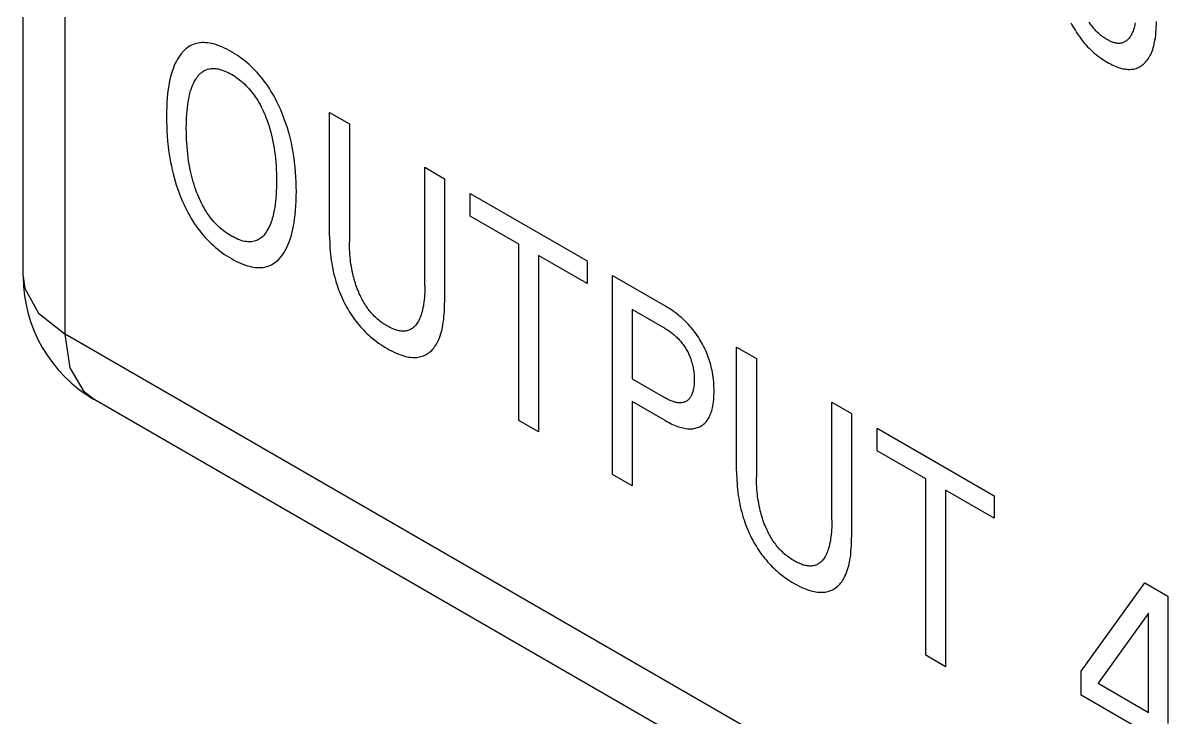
# Model space of a CAD drawing. Extents: x 0 to 420, y 0 to 297.
# Drawn here: x 175.19 to 183.23, y 117.23 to 122.08 of the extents above; entities that cross this region are included whole.
import ezdxf

# ---------------------------------------------------------------- set-up
doc = ezdxf.new("R2010")
doc.units = 0
doc.header["$LTSCALE"] = 23.1
doc.layers.add('40000_ISO', color=7, linetype='CONTINUOUS')

msp = doc.modelspace()

# ---------------------------------------------------------------- linework, layer by layer
at = {"layer": '40000_ISO', "color": 7, "linetype": 'CONTINUOUS'}
for p, q in [((175.1913, 120.3185), (175.1913, 155.4281)), ((175.4842, 119.9103), (175.4842, 155.0199)), ((183.0921, 122.0718), (183.0923, 122.0912)), ((182.4958, 122.0834), (182.5031, 122.0697)), ((182.5031, 122.0697), (182.5108, 122.0561)), ((182.5108, 122.0561), (182.5186, 122.0427)), ((182.5186, 122.0427), (182.5274, 122.0284)), ((182.5274, 122.0284), (182.5364, 122.0143)), ((182.5364, 122.0143), (182.5457, 122.0005)), ((182.6293, 122.0798), (182.6248, 122.0868)), ((182.6339, 122.0728), (182.6293, 122.0798)), ((182.6386, 122.066), (182.6339, 122.0728)), ((182.6435, 122.0594), (182.6386, 122.066)), ((182.6484, 122.0529), (182.6435, 122.0594)), ((182.6535, 122.0465), (182.6484, 122.0529)), ((182.6589, 122.0401), (182.6535, 122.0465)), ((182.6645, 122.0338), (182.6589, 122.0401)), ((182.6701, 122.0277), (182.6645, 122.0338)), ((182.6759, 122.0218), (182.6701, 122.0277)), ((182.6817, 122.0161), (182.6759, 122.0218)), ((182.6876, 122.0106), (182.6817, 122.0161)), ((182.6936, 122.0053), (182.6876, 122.0106)), ((182.9239, 122.0119), (182.9208, 122.0054)), ((182.9267, 122.0186), (182.9239, 122.0119)), ((182.9294, 122.0254), (182.9267, 122.0186)), ((182.9321, 122.033), (182.9294, 122.0254)), ((182.9346, 122.0409), (182.9321, 122.033)), ((182.9369, 122.0489), (182.9346, 122.0409)), ((182.939, 122.0571), (182.9369, 122.0489)), ((182.9409, 122.0655), (182.939, 122.0571)), ((182.9426, 122.074), (182.9409, 122.0655)), ((182.9442, 122.0827), (182.9426, 122.074)), ((183.0874, 121.9968), (183.0892, 122.0151)), ((183.0892, 122.0151), (183.0906, 122.0337)), ((183.0906, 122.0337), (183.0916, 122.0526)), ((183.0916, 122.0526), (183.0921, 122.0718)), ((176.3665, 121.9271), (176.3556, 121.9215)), ((176.3778, 121.932), (176.3665, 121.9271)), ((176.3895, 121.9362), (176.3778, 121.932)), ((176.4011, 121.9394), (176.3895, 121.9362)), ((176.4131, 121.9418), (176.4011, 121.9394)), ((176.4253, 121.9435), (176.4131, 121.9418)), ((176.4379, 121.9445), (176.4253, 121.9435)), ((176.4508, 121.9448), (176.4379, 121.9445)), ((176.4639, 121.9443), (176.4508, 121.9448)), ((176.4772, 121.9431), (176.4639, 121.9443)), ((176.4907, 121.9412), (176.4772, 121.9431)), ((176.5044, 121.9387), (176.4907, 121.9412)), ((176.5195, 121.9351), (176.5044, 121.9387)), ((176.5347, 121.9307), (176.5195, 121.9351)), ((176.55, 121.9256), (176.5347, 121.9307)), ((182.5457, 122.0005), (182.5552, 121.9869)), ((182.5552, 121.9869), (182.565, 121.9736)), ((182.565, 121.9736), (182.575, 121.9606)), ((182.575, 121.9606), (182.5853, 121.9479)), ((182.5853, 121.9479), (182.5945, 121.9371)), ((182.5945, 121.9371), (182.6038, 121.9266)), ((182.6038, 121.9266), (182.6132, 121.9163)), ((182.6997, 122.0001), (182.6936, 122.0053)), ((182.7058, 121.9951), (182.6997, 122.0001)), ((182.712, 121.9903), (182.7058, 121.9951)), ((182.7182, 121.9857), (182.712, 121.9903)), ((182.7244, 121.9813), (182.7182, 121.9857)), ((182.7307, 121.977), (182.7244, 121.9813)), ((182.7369, 121.973), (182.7307, 121.977)), ((182.7432, 121.9691), (182.7369, 121.973)), ((182.7494, 121.9655), (182.7432, 121.9691)), ((182.7557, 121.962), (182.7494, 121.9655)), ((182.762, 121.9587), (182.7557, 121.962)), ((182.7682, 121.9556), (182.762, 121.9587)), ((182.7744, 121.9528), (182.7682, 121.9556)), ((182.7806, 121.9501), (182.7744, 121.9528)), ((182.7867, 121.9478), (182.7806, 121.9501)), ((182.7928, 121.9457), (182.7867, 121.9478)), ((182.7988, 121.9439), (182.7928, 121.9457)), ((182.8048, 121.9424), (182.7988, 121.9439)), ((182.8107, 121.9411), (182.8048, 121.9424)), ((182.8162, 121.9403), (182.8107, 121.9411)), ((182.8217, 121.9397), (182.8162, 121.9403)), ((182.8271, 121.9393), (182.8217, 121.9397)), ((182.8323, 121.9393), (182.8271, 121.9393)), ((182.8375, 121.9395), (182.8323, 121.9393)), ((182.8426, 121.94), (182.8375, 121.9395)), ((182.8476, 121.9408), (182.8426, 121.94)), ((182.8524, 121.9419), (182.8476, 121.9408)), ((182.8572, 121.9432), (182.8524, 121.9419)), ((182.8618, 121.9448), (182.8572, 121.9432)), ((182.8665, 121.9468), (182.8618, 121.9448)), ((182.8711, 121.9491), (182.8665, 121.9468)), ((182.8756, 121.9517), (182.8711, 121.9491)), ((182.8799, 121.9545), (182.8756, 121.9517)), ((182.884, 121.9576), (182.8799, 121.9545)), ((182.888, 121.961), (182.884, 121.9576)), ((182.8919, 121.9645), (182.888, 121.961)), ((182.8956, 121.9683), (182.8919, 121.9645)), ((182.8991, 121.9723), (182.8956, 121.9683)), ((182.9026, 121.9764), (182.8991, 121.9723)), ((182.9066, 121.9818), (182.9026, 121.9764)), ((182.9104, 121.9873), (182.9066, 121.9818)), ((182.9141, 121.9932), (182.9104, 121.9873)), ((182.9175, 121.9992), (182.9141, 121.9932)), ((182.9208, 122.0054), (182.9175, 121.9992)), ((183.0739, 121.9217), (183.077, 121.9345)), ((183.077, 121.9345), (183.0799, 121.9477)), ((183.0799, 121.9477), (183.0824, 121.9611)), ((183.0824, 121.9611), (183.0852, 121.9788)), ((183.0852, 121.9788), (183.0874, 121.9968)), ((176.2855, 121.8572), (176.2764, 121.844)), ((176.2952, 121.8697), (176.2855, 121.8572)), ((176.2987, 121.8738), (176.2952, 121.8697)), ((176.3072, 121.8832), (176.2987, 121.8738)), ((176.3161, 121.8921), (176.3072, 121.8832)), ((176.3253, 121.9004), (176.3161, 121.8921)), ((176.335, 121.9081), (176.3253, 121.9004)), ((176.3451, 121.9151), (176.335, 121.9081)), ((176.3556, 121.9215), (176.3451, 121.9151)), ((176.5654, 121.9198), (176.55, 121.9256)), ((176.5809, 121.9133), (176.5654, 121.9198)), ((176.5965, 121.9061), (176.5809, 121.9133)), ((176.6122, 121.8984), (176.5965, 121.9061)), ((176.6279, 121.8901), (176.6122, 121.8984)), ((176.6436, 121.8813), (176.6279, 121.8901)), ((176.6592, 121.872), (176.6436, 121.8813)), ((176.6749, 121.8622), (176.6592, 121.872)), ((176.6904, 121.8519), (176.6749, 121.8622)), ((176.706, 121.841), (176.6904, 121.8519)), ((182.6132, 121.9163), (182.6228, 121.9064)), ((182.6228, 121.9064), (182.6325, 121.8968)), ((182.6325, 121.8968), (182.6423, 121.8874)), ((182.6423, 121.8874), (182.6522, 121.8784)), ((182.6522, 121.8784), (182.6622, 121.8697)), ((182.6622, 121.8697), (182.6745, 121.8595)), ((182.6745, 121.8595), (182.6869, 121.8498)), ((182.6869, 121.8498), (182.6993, 121.8406)), ((183.0423, 121.8428), (183.0476, 121.8523)), ((183.0476, 121.8523), (183.0526, 121.8623)), ((183.0526, 121.8623), (183.0576, 121.8734)), ((183.0576, 121.8734), (183.0622, 121.8849)), ((183.0622, 121.8849), (183.0665, 121.8968)), ((183.0665, 121.8968), (183.0703, 121.9091)), ((183.0703, 121.9091), (183.0739, 121.9217)), ((176.239, 121.7689), (176.2321, 121.7493)), ((176.2455, 121.785), (176.239, 121.7689)), ((176.2524, 121.8006), (176.2455, 121.785)), ((176.2599, 121.8157), (176.2524, 121.8006)), ((176.2678, 121.8302), (176.2599, 121.8157)), ((176.2764, 121.844), (176.2678, 121.8302)), ((176.7214, 121.8296), (176.706, 121.841)), ((176.7367, 121.8177), (176.7214, 121.8296)), ((176.752, 121.8051), (176.7367, 121.8177)), ((176.7671, 121.792), (176.752, 121.8051)), ((176.782, 121.7783), (176.7671, 121.792)), ((176.7957, 121.765), (176.782, 121.7783)), ((182.6993, 121.8406), (182.7118, 121.8318)), ((182.7118, 121.8318), (182.7243, 121.8235)), ((182.7243, 121.8235), (182.7368, 121.8156)), ((182.7368, 121.8156), (182.7494, 121.8081)), ((182.7494, 121.8081), (182.7607, 121.8018)), ((182.7607, 121.8018), (182.7719, 121.7958)), ((182.7719, 121.7958), (182.7831, 121.7901)), ((182.7831, 121.7901), (182.7942, 121.7849)), ((182.7942, 121.7849), (182.8054, 121.7801)), ((182.8054, 121.7801), (182.8164, 121.7757)), ((182.8164, 121.7757), (182.8274, 121.7717)), ((182.8274, 121.7717), (182.8384, 121.7682)), ((182.8384, 121.7682), (182.8492, 121.7652)), ((182.9508, 121.765), (182.959, 121.7679)), ((182.959, 121.7679), (182.9669, 121.7712)), ((182.9669, 121.7712), (182.9746, 121.775)), ((182.9746, 121.775), (182.9821, 121.7793)), ((182.9821, 121.7793), (182.9893, 121.784)), ((182.9893, 121.784), (182.9962, 121.789)), ((182.9962, 121.789), (183.0029, 121.7945)), ((183.0029, 121.7945), (183.0104, 121.8014)), ((183.0104, 121.8014), (183.0174, 121.8087)), ((183.0174, 121.8087), (183.0242, 121.8166)), ((183.0242, 121.8166), (183.0306, 121.8249)), ((183.0306, 121.8249), (183.0366, 121.8336)), ((183.0366, 121.8336), (183.0423, 121.8428)), ((176.2151, 121.6872), (176.2106, 121.6654)), ((176.2202, 121.7084), (176.2151, 121.6872)), ((176.2258, 121.7292), (176.2202, 121.7084)), ((176.2321, 121.7493), (176.2258, 121.7292)), ((176.3908, 121.682), (176.3974, 121.6929)), ((176.3974, 121.6929), (176.4031, 121.7013)), ((176.4031, 121.7013), (176.4092, 121.7094)), ((176.4092, 121.7094), (176.4155, 121.7171)), ((176.4155, 121.7171), (176.4222, 121.7243)), ((176.4222, 121.7243), (176.4292, 121.7311)), ((176.4292, 121.7311), (176.4365, 121.7373)), ((176.4365, 121.7373), (176.4442, 121.743)), ((176.4442, 121.743), (176.4523, 121.7481)), ((176.4523, 121.7481), (176.4607, 121.7525)), ((176.4607, 121.7525), (176.4688, 121.756)), ((176.4688, 121.756), (176.4772, 121.7589)), ((176.4772, 121.7589), (176.4858, 121.7612)), ((176.4858, 121.7612), (176.4948, 121.763)), ((176.4948, 121.763), (176.504, 121.7642)), ((176.504, 121.7642), (176.5134, 121.7647)), ((176.5134, 121.7647), (176.523, 121.7647)), ((176.523, 121.7647), (176.5328, 121.7641)), ((176.5328, 121.7641), (176.5428, 121.7628)), ((176.5428, 121.7628), (176.5535, 121.7609)), ((176.5535, 121.7609), (176.5645, 121.7582)), ((176.5645, 121.7582), (176.5755, 121.755)), ((176.5755, 121.755), (176.5867, 121.7511)), ((176.5867, 121.7511), (176.598, 121.7467)), ((176.598, 121.7467), (176.6093, 121.7417)), ((176.6093, 121.7417), (176.6207, 121.7362)), ((176.6207, 121.7362), (176.6321, 121.7303)), ((176.6321, 121.7303), (176.6436, 121.7239)), ((176.6436, 121.7239), (176.6551, 121.717)), ((176.6551, 121.717), (176.6666, 121.7098)), ((176.6666, 121.7098), (176.678, 121.702)), ((176.678, 121.702), (176.6894, 121.6939)), ((176.6894, 121.6939), (176.7007, 121.6853)), ((176.7007, 121.6853), (176.7119, 121.6762)), ((176.8092, 121.7513), (176.7957, 121.765)), ((176.8225, 121.7371), (176.8092, 121.7513)), ((176.8356, 121.7224), (176.8225, 121.7371)), ((176.8484, 121.7072), (176.8356, 121.7224)), ((176.861, 121.6917), (176.8484, 121.7072)), ((176.8732, 121.6758), (176.861, 121.6917)), ((182.8492, 121.7652), (182.8591, 121.7629)), ((182.8591, 121.7629), (182.869, 121.761)), ((182.869, 121.761), (182.8787, 121.7596)), ((182.8787, 121.7596), (182.8883, 121.7586)), ((182.8883, 121.7586), (182.8977, 121.7581)), ((182.8977, 121.7581), (182.907, 121.758)), ((182.907, 121.758), (182.9161, 121.7584)), ((182.9161, 121.7584), (182.925, 121.7593)), ((182.925, 121.7593), (182.9337, 121.7607)), ((182.9337, 121.7607), (182.9424, 121.7626)), ((182.9424, 121.7626), (182.9508, 121.765)), ((176.2032, 121.6207), (176.1994, 121.59)), ((176.2067, 121.6432), (176.2032, 121.6207)), ((176.2106, 121.6654), (176.2067, 121.6432)), ((176.3546, 121.5896), (176.3596, 121.6077)), ((176.3596, 121.6077), (176.3639, 121.621)), ((176.3639, 121.621), (176.3685, 121.634)), ((176.3685, 121.634), (176.3735, 121.6466)), ((176.3735, 121.6466), (176.3788, 121.6588)), ((176.3788, 121.6588), (176.3846, 121.6706)), ((176.3846, 121.6706), (176.3908, 121.682)), ((176.7119, 121.6762), (176.723, 121.6667)), ((176.723, 121.6667), (176.734, 121.6567)), ((176.734, 121.6567), (176.7448, 121.6462)), ((176.7448, 121.6462), (176.7548, 121.6359)), ((176.7548, 121.6359), (176.7646, 121.6252)), ((176.7646, 121.6252), (176.7743, 121.6141)), ((176.7743, 121.6141), (176.7837, 121.6026)), ((176.8852, 121.6595), (176.8732, 121.6758)), ((176.8968, 121.6429), (176.8852, 121.6595)), ((176.9085, 121.6251), (176.8968, 121.6429)), ((176.9198, 121.6071), (176.9085, 121.6251)), ((176.9307, 121.5888), (176.9198, 121.6071)), ((176.1941, 121.527), (176.1925, 121.4948)), ((176.1964, 121.5588), (176.1941, 121.527)), ((176.1994, 121.59), (176.1964, 121.5588)), ((176.3396, 121.5127), (176.3426, 121.5325)), ((176.3426, 121.5325), (176.346, 121.552)), ((176.346, 121.552), (176.35, 121.571)), ((176.35, 121.571), (176.3546, 121.5896)), ((176.7837, 121.6026), (176.7929, 121.5909)), ((176.7929, 121.5909), (176.8019, 121.5788)), ((176.8019, 121.5788), (176.8106, 121.5664)), ((176.8106, 121.5664), (176.819, 121.5538)), ((176.819, 121.5538), (176.8271, 121.541)), ((176.8271, 121.541), (176.8356, 121.5268)), ((176.8356, 121.5268), (176.8436, 121.5124)), ((176.9412, 121.5703), (176.9307, 121.5888)), ((176.9513, 121.5515), (176.9412, 121.5703)), ((176.961, 121.5326), (176.9513, 121.5515)), ((176.9703, 121.5135), (176.961, 121.5326)), ((176.1916, 121.4622), (176.1913, 121.4292)), ((176.1925, 121.4948), (176.1916, 121.4622)), ((176.3312, 121.4213), (176.3326, 121.4454)), ((176.3326, 121.4454), (176.3346, 121.4691)), ((176.3346, 121.4691), (176.337, 121.4925)), ((176.337, 121.4925), (176.3396, 121.5127)), ((176.8436, 121.5124), (176.8513, 121.4978)), ((176.8513, 121.4978), (176.8587, 121.4831)), ((176.8587, 121.4831), (176.8657, 121.4683)), ((176.8657, 121.4683), (176.8724, 121.4533)), ((176.8724, 121.4533), (176.8787, 121.4383)), ((176.9793, 121.4943), (176.9703, 121.5135)), ((176.9878, 121.475), (176.9793, 121.4943)), ((176.9983, 121.4501), (176.9878, 121.475)), ((177.0081, 121.4251), (176.9983, 121.4501)), ((177.3285, 120.5936), (177.3285, 121.4583)), ((177.3285, 121.4583), (177.4666, 121.3786)), ((176.1913, 121.4292), (176.1916, 121.3953)), ((176.1916, 121.3953), (176.1925, 121.3611)), ((176.3294, 121.3475), (176.3296, 121.3723)), ((176.3296, 121.3723), (176.3302, 121.3969)), ((176.3302, 121.3969), (176.3312, 121.4213)), ((176.8787, 121.4383), (176.8848, 121.4233)), ((176.8848, 121.4233), (176.8905, 121.4082)), ((176.8905, 121.4082), (176.8927, 121.4022)), ((176.8927, 121.4022), (176.8999, 121.3816)), ((176.8999, 121.3816), (176.9065, 121.361)), ((177.0173, 121.4001), (177.0081, 121.4251)), ((177.0259, 121.3751), (177.0173, 121.4001)), ((177.0339, 121.3502), (177.0259, 121.3751)), ((177.4666, 121.3786), (177.4666, 120.5552)), ((176.1925, 121.3611), (176.194, 121.3265)), ((176.194, 121.3265), (176.1962, 121.2916)), ((176.1962, 121.2916), (176.1992, 121.2564)), ((176.3296, 121.322), (176.3294, 121.3475)), ((176.3302, 121.2963), (176.3296, 121.322)), ((176.3311, 121.2704), (176.3302, 121.2963)), ((176.9065, 121.361), (176.9127, 121.3405)), ((176.9127, 121.3405), (176.9183, 121.3201)), ((176.9183, 121.3201), (176.9235, 121.2997)), ((176.9235, 121.2997), (176.9283, 121.2794)), ((177.0414, 121.3252), (177.0339, 121.3502)), ((177.0482, 121.3004), (177.0414, 121.3252)), ((177.0553, 121.2729), (177.0482, 121.3004)), ((176.1992, 121.2564), (176.203, 121.2208)), ((176.203, 121.2208), (176.2064, 121.1938)), ((176.3326, 121.2442), (176.3311, 121.2704)), ((176.3344, 121.2179), (176.3326, 121.2442)), ((176.3368, 121.1913), (176.3344, 121.2179)), ((176.9283, 121.2794), (176.9333, 121.2554)), ((176.9333, 121.2554), (176.9379, 121.2316)), ((176.9379, 121.2316), (176.9419, 121.208)), ((176.9419, 121.208), (176.9453, 121.1845)), ((177.0616, 121.2455), (177.0553, 121.2729)), ((177.0673, 121.2182), (177.0616, 121.2455)), ((177.0725, 121.1911), (177.0673, 121.2182)), ((176.2064, 121.1938), (176.2103, 121.1667)), ((176.2103, 121.1667), (176.2147, 121.1393)), ((176.2147, 121.1393), (176.2196, 121.1118)), ((176.3393, 121.1678), (176.3368, 121.1913)), ((176.3423, 121.1442), (176.3393, 121.1678)), ((176.3457, 121.1204), (176.3423, 121.1442)), ((176.9453, 121.1845), (176.9484, 121.1612)), ((176.9484, 121.1612), (176.9509, 121.1381)), ((176.9509, 121.1381), (176.9533, 121.1119)), ((177.077, 121.1642), (177.0725, 121.1911)), ((177.081, 121.1374), (177.077, 121.1642)), ((177.0845, 121.1109), (177.081, 121.1374)), ((176.2196, 121.1118), (176.2252, 121.0842)), ((176.2252, 121.0842), (176.2313, 121.0563)), ((176.2313, 121.0563), (176.2381, 121.0284)), ((176.3496, 121.0964), (176.3457, 121.1204)), ((176.354, 121.0722), (176.3496, 121.0964)), ((176.359, 121.048), (176.354, 121.0722)), ((176.3632, 121.0295), (176.359, 121.048)), ((176.9533, 121.1119), (176.9553, 121.0859)), ((176.9553, 121.0859), (176.9567, 121.0602)), ((176.9567, 121.0602), (176.9577, 121.0347)), ((177.0884, 121.076), (177.0845, 121.1109)), ((177.0914, 121.0414), (177.0884, 121.076)), ((177.9926, 120.2515), (177.9926, 121.0749)), ((177.9926, 121.0749), (178.13, 120.9956)), ((176.2381, 121.0284), (176.2447, 121.0033)), ((176.2447, 121.0033), (176.2518, 120.9781)), ((176.2518, 120.9781), (176.2595, 120.9529)), ((176.3677, 121.011), (176.3632, 121.0295)), ((176.3725, 120.9924), (176.3677, 121.011)), ((176.3778, 120.9737), (176.3725, 120.9924)), ((176.3834, 120.955), (176.3778, 120.9737)), ((176.9577, 121.0347), (176.9583, 121.0094)), ((176.9583, 121.0094), (176.9585, 120.9843)), ((176.9585, 120.9843), (176.9583, 120.9589)), ((177.0937, 121.0071), (177.0914, 121.0414)), ((177.0953, 120.9733), (177.0937, 121.0071)), ((177.0963, 120.9397), (177.0953, 120.9733)), ((178.13, 120.9956), (178.13, 120.1309)), ((176.2595, 120.9529), (176.2678, 120.9277)), ((176.2678, 120.9277), (176.2768, 120.9024)), ((176.2768, 120.9024), (176.2863, 120.8772)), ((176.3895, 120.9363), (176.3834, 120.955)), ((176.396, 120.9175), (176.3895, 120.9363)), ((176.4016, 120.9021), (176.396, 120.9175)), ((176.4076, 120.8867), (176.4016, 120.9021)), ((176.4139, 120.8714), (176.4076, 120.8867)), ((176.9554, 120.8844), (176.9535, 120.8601)), ((176.9568, 120.909), (176.9554, 120.8844)), ((176.9577, 120.9338), (176.9568, 120.909)), ((176.9583, 120.9589), (176.9577, 120.9338)), ((177.0966, 120.9065), (177.0963, 120.9397)), ((177.0963, 120.873), (177.0966, 120.9065)), ((178.3081, 120.7353), (178.3081, 120.8927)), ((178.3081, 120.8927), (179.1232, 120.4221)), ((176.2863, 120.8772), (176.2965, 120.852)), ((176.2965, 120.852), (176.3049, 120.8324)), ((176.3049, 120.8324), (176.3138, 120.8128)), ((176.3138, 120.8128), (176.323, 120.7934)), ((176.4205, 120.8561), (176.4139, 120.8714)), ((176.4275, 120.8409), (176.4205, 120.8561)), ((176.4348, 120.8258), (176.4275, 120.8409)), ((176.4425, 120.8109), (176.4348, 120.8258)), ((176.4506, 120.7962), (176.4425, 120.8109)), ((176.9486, 120.8156), (176.9456, 120.7954)), ((176.9511, 120.8362), (176.9486, 120.8156)), ((176.9535, 120.8601), (176.9511, 120.8362)), ((177.0916, 120.7748), (177.0939, 120.807)), ((177.0939, 120.807), (177.0954, 120.8398)), ((177.0954, 120.8398), (177.0963, 120.873)), ((176.323, 120.7934), (176.3327, 120.7741)), ((176.3327, 120.7741), (176.3427, 120.755)), ((176.3427, 120.755), (176.3532, 120.7361)), ((176.3532, 120.7361), (176.3641, 120.7174)), ((176.4591, 120.7816), (176.4506, 120.7962)), ((176.4672, 120.7685), (176.4591, 120.7816)), ((176.4756, 120.7557), (176.4672, 120.7685)), ((176.4843, 120.7431), (176.4756, 120.7557)), ((176.4933, 120.7307), (176.4843, 120.7431)), ((176.5025, 120.7187), (176.4933, 120.7307)), ((176.9339, 120.737), (176.9289, 120.7185)), ((176.9383, 120.7561), (176.9339, 120.737)), ((176.9422, 120.7755), (176.9383, 120.7561)), ((176.9456, 120.7954), (176.9422, 120.7755)), ((177.0848, 120.7118), (177.0886, 120.743)), ((177.0886, 120.743), (177.0916, 120.7748)), ((178.6466, 120.5399), (178.3081, 120.7353)), ((176.3641, 120.7174), (176.3755, 120.6991)), ((176.3755, 120.6991), (176.3872, 120.681)), ((176.3872, 120.681), (176.3989, 120.6641)), ((176.3989, 120.6641), (176.4109, 120.6475)), ((176.4109, 120.6475), (176.4232, 120.6312)), ((176.512, 120.707), (176.5025, 120.7187)), ((176.5217, 120.6957), (176.512, 120.707)), ((176.5316, 120.6848), (176.5217, 120.6957)), ((176.5417, 120.6743), (176.5316, 120.6848)), ((176.5525, 120.6636), (176.5417, 120.6743)), ((176.5636, 120.6534), (176.5525, 120.6636)), ((176.5747, 120.6438), (176.5636, 120.6534)), ((176.586, 120.6346), (176.5747, 120.6438)), ((176.8984, 120.6424), (176.8919, 120.6312)), ((176.9045, 120.6541), (176.8984, 120.6424)), ((176.9101, 120.6662), (176.9045, 120.6541)), ((176.9154, 120.6787), (176.9101, 120.6662)), ((176.9203, 120.6916), (176.9154, 120.6787)), ((176.9247, 120.7049), (176.9203, 120.6916)), ((176.9289, 120.7185), (176.9247, 120.7049)), ((177.0681, 120.6222), (177.0731, 120.644)), ((177.0731, 120.644), (177.0775, 120.6661)), ((177.0775, 120.6661), (177.0814, 120.6888)), ((177.0814, 120.6888), (177.0848, 120.7118)), ((176.4232, 120.6312), (176.4359, 120.6154)), ((176.4359, 120.6154), (176.4488, 120.6)), ((176.4488, 120.6), (176.462, 120.585)), ((176.462, 120.585), (176.4755, 120.5705)), ((176.4755, 120.5705), (176.4891, 120.5565)), ((176.5974, 120.6258), (176.586, 120.6346)), ((176.6089, 120.6176), (176.5974, 120.6258)), ((176.6204, 120.6098), (176.6089, 120.6176)), ((176.632, 120.6024), (176.6204, 120.6098)), ((176.6436, 120.5955), (176.632, 120.6024)), ((176.6552, 120.589), (176.6436, 120.5955)), ((176.6668, 120.583), (176.6552, 120.589)), ((176.6783, 120.5775), (176.6668, 120.583)), ((176.6898, 120.5725), (176.6783, 120.5775)), ((176.7012, 120.5681), (176.6898, 120.5725)), ((176.7125, 120.5642), (176.7012, 120.5681)), ((176.7237, 120.561), (176.7125, 120.5642)), ((176.7347, 120.5584), (176.7237, 120.561)), ((176.8118, 120.5616), (176.8031, 120.559)), ((176.8203, 120.5647), (176.8118, 120.5616)), ((176.8284, 120.5684), (176.8203, 120.5647)), ((176.8369, 120.5731), (176.8284, 120.5684)), ((176.845, 120.5785), (176.8369, 120.5731)), ((176.8528, 120.5845), (176.845, 120.5785)), ((176.8602, 120.5911), (176.8528, 120.5845)), ((176.8672, 120.5982), (176.8602, 120.5911)), ((176.8739, 120.6058), (176.8672, 120.5982)), ((176.8802, 120.6139), (176.8739, 120.6058)), ((176.8862, 120.6223), (176.8802, 120.6139)), ((176.8919, 120.6312), (176.8862, 120.6223)), ((177.0428, 120.543), (177.0495, 120.5603)), ((177.0495, 120.5603), (177.0564, 120.5804)), ((177.0564, 120.5804), (177.0625, 120.601)), ((177.0625, 120.601), (177.0681, 120.6222)), ((177.3285, 120.5936), (177.3286, 120.5732)), ((177.3286, 120.5732), (177.3291, 120.5526)), ((176.4891, 120.5565), (176.5029, 120.5431)), ((176.5029, 120.5431), (176.5181, 120.529)), ((176.5181, 120.529), (176.5334, 120.5156)), ((176.5334, 120.5156), (176.5489, 120.5029)), ((176.5489, 120.5029), (176.5645, 120.4907)), ((176.5645, 120.4907), (176.5802, 120.479)), ((176.7456, 120.5565), (176.7347, 120.5584)), ((176.7557, 120.5554), (176.7456, 120.5565)), ((176.7656, 120.5549), (176.7557, 120.5554)), ((176.7753, 120.555), (176.7656, 120.5549)), ((176.7848, 120.5557), (176.7753, 120.555)), ((176.7941, 120.5571), (176.7848, 120.5557)), ((176.8031, 120.559), (176.7941, 120.5571)), ((177.0009, 120.4656), (177.0105, 120.4797)), ((177.0105, 120.4797), (177.0195, 120.4945)), ((177.0195, 120.4945), (177.0278, 120.51)), ((177.0278, 120.51), (177.0356, 120.5262)), ((177.0356, 120.5262), (177.0428, 120.543)), ((177.3291, 120.5526), (177.3299, 120.5318)), ((177.3299, 120.5318), (177.3311, 120.5108)), ((177.3311, 120.5108), (177.3327, 120.4897)), ((177.3327, 120.4897), (177.3347, 120.4683)), ((177.4667, 120.538), (177.4666, 120.5552)), ((177.4671, 120.5206), (177.4667, 120.538)), ((177.4677, 120.5031), (177.4671, 120.5206)), ((177.4686, 120.4855), (177.4677, 120.5031)), ((177.4698, 120.4677), (177.4686, 120.4855)), ((178.6466, 119.3092), (178.6466, 120.5399)), ((176.5802, 120.479), (176.596, 120.468)), ((176.596, 120.468), (176.6118, 120.4575)), ((176.6118, 120.4575), (176.6277, 120.4476)), ((176.6277, 120.4476), (176.6436, 120.4381)), ((176.6436, 120.4381), (176.6595, 120.4292)), ((176.6595, 120.4292), (176.6753, 120.4209)), ((176.6753, 120.4209), (176.6911, 120.4131)), ((176.6911, 120.4131), (176.7069, 120.406)), ((176.7069, 120.406), (176.7225, 120.3995)), ((176.7225, 120.3995), (176.7381, 120.3937)), ((176.9228, 120.3955), (176.9337, 120.4016)), ((176.9337, 120.4016), (176.9442, 120.4084)), ((176.9442, 120.4084), (176.9543, 120.4159)), ((176.9543, 120.4159), (176.964, 120.4241)), ((176.964, 120.4241), (176.9733, 120.4329)), ((176.9733, 120.4329), (176.9822, 120.4423)), ((176.9822, 120.4423), (176.9907, 120.4522)), ((176.9907, 120.4522), (177.0009, 120.4656)), ((177.3347, 120.4683), (177.3372, 120.4467)), ((177.3372, 120.4467), (177.3401, 120.425)), ((177.3401, 120.425), (177.343, 120.4059)), ((177.343, 120.4059), (177.3463, 120.3867)), ((177.4714, 120.4498), (177.4698, 120.4677)), ((177.4732, 120.4317), (177.4714, 120.4498)), ((177.4752, 120.4158), (177.4732, 120.4317)), ((177.4774, 120.3997), (177.4752, 120.4158)), ((177.4799, 120.3836), (177.4774, 120.3997)), ((178.7848, 120.4602), (178.7848, 119.2295)), ((179.1232, 120.2647), (178.7848, 120.4602)), ((179.1232, 120.4221), (179.1232, 120.2647)), ((176.7381, 120.3937), (176.7535, 120.3887)), ((176.7535, 120.3887), (176.7688, 120.3844)), ((176.7688, 120.3844), (176.7839, 120.3809)), ((176.7839, 120.3809), (176.7978, 120.3785)), ((176.7978, 120.3785), (176.8114, 120.3768)), ((176.8114, 120.3768), (176.8249, 120.3758)), ((176.8249, 120.3758), (176.8381, 120.3755)), ((176.8381, 120.3755), (176.851, 120.376)), ((176.851, 120.376), (176.8636, 120.3773)), ((176.8636, 120.3773), (176.876, 120.3793)), ((176.876, 120.3793), (176.888, 120.3821)), ((176.888, 120.3821), (176.8996, 120.3856)), ((176.8996, 120.3856), (176.9114, 120.3901)), ((176.9114, 120.3901), (176.9228, 120.3955)), ((177.3463, 120.3867), (177.35, 120.3673)), ((177.35, 120.3673), (177.3541, 120.3479)), ((177.3541, 120.3479), (177.3587, 120.3283)), ((177.3587, 120.3283), (177.3637, 120.3087)), ((177.4827, 120.3674), (177.4799, 120.3836)), ((177.4859, 120.351), (177.4827, 120.3674)), ((177.4894, 120.3346), (177.4859, 120.351)), ((177.4933, 120.3181), (177.4894, 120.3346)), ((179.3, 118.932), (179.3, 120.3201)), ((179.3, 120.3201), (179.6671, 120.1081)), ((175.1913, 120.3185), (175.1913, 120.3138)), ((175.1913, 120.3138), (175.2033, 120.2294)), ((177.3637, 120.3087), (177.3691, 120.289)), ((177.3691, 120.289), (177.375, 120.2692)), ((177.375, 120.2692), (177.3802, 120.2532)), ((177.3802, 120.2532), (177.3857, 120.2372)), ((177.4966, 120.3053), (177.4933, 120.3181)), ((177.5001, 120.2924), (177.4966, 120.3053)), ((177.5039, 120.2794), (177.5001, 120.2924)), ((177.5079, 120.2665), (177.5039, 120.2794)), ((177.5122, 120.2535), (177.5079, 120.2665)), ((177.5167, 120.2405), (177.5122, 120.2535)), ((177.5216, 120.2275), (177.5167, 120.2405)), ((177.9926, 120.2515), (177.9924, 120.2344)), ((175.2033, 120.2294), (175.2998, 120.0569)), ((177.3857, 120.2372), (177.3915, 120.2213)), ((177.3915, 120.2213), (177.3976, 120.2053)), ((177.3976, 120.2053), (177.4041, 120.1893)), ((177.4041, 120.1893), (177.4109, 120.1735)), ((177.4109, 120.1735), (177.418, 120.1577)), ((177.5267, 120.2146), (177.5216, 120.2275)), ((177.5311, 120.204), (177.5267, 120.2146)), ((177.5356, 120.1936), (177.5311, 120.204)), ((177.5404, 120.1831), (177.5356, 120.1936)), ((177.5454, 120.1727), (177.5404, 120.1831)), ((177.5505, 120.1624), (177.5454, 120.1727)), ((177.5559, 120.1522), (177.5505, 120.1624)), ((177.9893, 120.1675), (177.9878, 120.1512)), ((177.9905, 120.1839), (177.9893, 120.1675)), ((177.9914, 120.2006), (177.9905, 120.1839)), ((177.9921, 120.2174), (177.9914, 120.2006)), ((177.9924, 120.2344), (177.9921, 120.2174)), ((177.418, 120.1577), (177.4255, 120.1419)), ((177.4255, 120.1419), (177.4333, 120.1263)), ((177.4333, 120.1263), (177.441, 120.1116)), ((177.441, 120.1116), (177.449, 120.097)), ((177.449, 120.097), (177.4573, 120.0826)), ((177.4573, 120.0826), (177.4659, 120.0683)), ((177.5615, 120.1421), (177.5559, 120.1522)), ((177.5673, 120.1321), (177.5615, 120.1421)), ((177.5733, 120.1222), (177.5673, 120.1321)), ((177.5795, 120.1125), (177.5733, 120.1222)), ((177.5856, 120.1034), (177.5795, 120.1125)), ((177.5918, 120.0945), (177.5856, 120.1034)), ((177.5983, 120.0858), (177.5918, 120.0945)), ((177.6049, 120.0772), (177.5983, 120.0858)), ((177.9766, 120.0818), (177.9735, 120.0691)), ((177.9794, 120.0948), (177.9766, 120.0818)), ((177.9819, 120.108), (177.9794, 120.0948)), ((177.9841, 120.1215), (177.9819, 120.108)), ((177.986, 120.1352), (177.9841, 120.1215)), ((177.9878, 120.1512), (177.986, 120.1352)), ((178.1285, 120.0708), (178.1293, 120.0906)), ((178.1293, 120.0906), (178.1298, 120.1107)), ((178.1298, 120.1107), (178.13, 120.1309)), ((179.4381, 120.0829), (179.4381, 119.5989)), ((179.6671, 119.9507), (179.4381, 120.0829)), ((179.6805, 120.1002), (179.6671, 120.1081)), ((179.6939, 120.0919), (179.6805, 120.1002)), ((179.7072, 120.0832), (179.6939, 120.0919)), ((179.7206, 120.0741), (179.7072, 120.0832)), ((175.2998, 120.0569), (175.4842, 119.9103)), ((177.4659, 120.0683), (177.4748, 120.0543)), ((177.4748, 120.0543), (177.4839, 120.0404)), ((177.4839, 120.0404), (177.4933, 120.0268)), ((177.4933, 120.0268), (177.5029, 120.0135)), ((177.5029, 120.0135), (177.5128, 120.0004)), ((177.5128, 120.0004), (177.523, 119.9874)), ((177.6116, 120.0689), (177.6049, 120.0772)), ((177.6185, 120.0607), (177.6116, 120.0689)), ((177.6256, 120.0528), (177.6185, 120.0607)), ((177.6327, 120.0451), (177.6256, 120.0528)), ((177.6399, 120.0376), (177.6327, 120.0451)), ((177.6472, 120.0304), (177.6399, 120.0376)), ((177.6552, 120.0229), (177.6472, 120.0304)), ((177.6633, 120.0157), (177.6552, 120.0229)), ((177.6715, 120.0088), (177.6633, 120.0157)), ((177.6797, 120.0022), (177.6715, 120.0088)), ((177.688, 119.9959), (177.6797, 120.0022)), ((177.9475, 120.002), (177.943, 119.9943)), ((177.9517, 120.01), (177.9475, 120.002)), ((177.9557, 120.0183), (177.9517, 120.01)), ((177.9594, 120.0268), (177.9557, 120.0183)), ((177.9629, 120.0356), (177.9594, 120.0268)), ((177.9662, 120.0447), (177.9629, 120.0356)), ((177.97, 120.0567), (177.9662, 120.0447)), ((177.9735, 120.0691), (177.97, 120.0567)), ((178.1212, 119.9941), (178.1237, 120.0128)), ((178.1237, 120.0128), (178.1257, 120.0319)), ((178.1257, 120.0319), (178.1273, 120.0512)), ((178.1273, 120.0512), (178.1285, 120.0708)), ((179.7338, 120.0646), (179.7206, 120.0741)), ((179.7471, 120.0546), (179.7338, 120.0646)), ((179.7602, 120.0441), (179.7471, 120.0546)), ((179.7706, 120.0355), (179.7602, 120.0441)), ((179.7808, 120.0266), (179.7706, 120.0355)), ((179.791, 120.0175), (179.7808, 120.0266)), ((179.801, 120.008), (179.791, 120.0175)), ((179.811, 119.9982), (179.801, 120.008)), ((179.8209, 119.9882), (179.811, 119.9982)), ((177.523, 119.9874), (177.5335, 119.9747)), ((177.5335, 119.9747), (177.5441, 119.9624)), ((177.5441, 119.9624), (177.555, 119.9504)), ((177.555, 119.9504), (177.566, 119.9387)), ((177.566, 119.9387), (177.5772, 119.9273)), ((177.5772, 119.9273), (177.5885, 119.9163)), ((177.6963, 119.9899), (177.688, 119.9959)), ((177.7047, 119.9841), (177.6963, 119.9899)), ((177.7131, 119.9786), (177.7047, 119.9841)), ((177.7215, 119.9733), (177.7131, 119.9786)), ((177.7299, 119.9683), (177.7215, 119.9733)), ((177.7384, 119.9636), (177.7299, 119.9683)), ((177.7468, 119.9591), (177.7384, 119.9636)), ((177.7552, 119.9549), (177.7468, 119.9591)), ((177.7636, 119.951), (177.7552, 119.9549)), ((177.772, 119.9474), (177.7636, 119.951)), ((177.7803, 119.9441), (177.772, 119.9474)), ((177.7886, 119.9412), (177.7803, 119.9441)), ((177.7968, 119.9387), (177.7886, 119.9412)), ((177.8049, 119.9365), (177.7968, 119.9387)), ((177.8129, 119.9347), (177.8049, 119.9365)), ((177.8203, 119.9335), (177.8129, 119.9347)), ((177.8275, 119.9326), (177.8203, 119.9335)), ((177.8346, 119.9321), (177.8275, 119.9326)), ((177.8416, 119.9319), (177.8346, 119.9321)), ((177.8485, 119.9321), (177.8416, 119.9319)), ((177.8553, 119.9326), (177.8485, 119.9321)), ((177.8619, 119.9336), (177.8553, 119.9326)), ((177.8683, 119.9349), (177.8619, 119.9336)), ((177.8746, 119.9365), (177.8683, 119.9349)), ((177.8807, 119.9386), (177.8746, 119.9365)), ((177.8869, 119.9411), (177.8807, 119.9386)), ((177.8928, 119.9441), (177.8869, 119.9411)), ((177.8986, 119.9474), (177.8928, 119.9441)), ((177.9041, 119.9511), (177.8986, 119.9474)), ((177.9095, 119.9552), (177.9041, 119.9511)), ((177.9146, 119.9595), (177.9095, 119.9552)), ((177.9195, 119.9642), (177.9146, 119.9595)), ((177.9243, 119.9692), (177.9195, 119.9642)), ((177.9288, 119.9744), (177.9243, 119.9692)), ((177.9332, 119.9799), (177.9288, 119.9744)), ((177.9382, 119.9869), (177.9332, 119.9799)), ((177.943, 119.9943), (177.9382, 119.9869)), ((178.1043, 119.9148), (178.1084, 119.9295)), ((178.1084, 119.9295), (178.1121, 119.9445)), ((178.1121, 119.9445), (178.1154, 119.96)), ((178.1154, 119.96), (178.1183, 119.9757)), ((178.1183, 119.9757), (178.1212, 119.9941)), ((179.6671, 119.9507), (179.6752, 119.9459)), ((179.6752, 119.9459), (179.6833, 119.9409)), ((179.6833, 119.9409), (179.6914, 119.9357)), ((179.6914, 119.9357), (179.6995, 119.9301)), ((179.6995, 119.9301), (179.7075, 119.9244)), ((179.7075, 119.9244), (179.7155, 119.9183)), ((179.7155, 119.9183), (179.7235, 119.912)), ((179.8306, 119.9778), (179.8209, 119.9882)), ((179.8401, 119.9671), (179.8306, 119.9778)), ((179.8491, 119.9567), (179.8401, 119.9671)), ((179.8579, 119.946), (179.8491, 119.9567)), ((179.8666, 119.9351), (179.8579, 119.946)), ((179.875, 119.924), (179.8666, 119.9351)), ((179.8833, 119.9126), (179.875, 119.924)), ((199.1724, 106.2342), (175.4842, 119.9103)), ((175.519, 119.6773), (175.4842, 119.9103)), ((177.5885, 119.9163), (177.5999, 119.9057)), ((177.5999, 119.9057), (177.6114, 119.8954)), ((177.6114, 119.8954), (177.6259, 119.8831)), ((177.6259, 119.8831), (177.6404, 119.8713)), ((177.6404, 119.8713), (177.6551, 119.8601)), ((177.6551, 119.8601), (177.6698, 119.8494)), ((177.6698, 119.8494), (177.6846, 119.8392)), ((177.6846, 119.8392), (177.6994, 119.8294)), ((178.0669, 119.8313), (178.0727, 119.8406)), ((178.0727, 119.8406), (178.0782, 119.8502)), ((178.0782, 119.8502), (178.0834, 119.8603)), ((178.0834, 119.8603), (178.0893, 119.8732)), ((178.0893, 119.8732), (178.0948, 119.8866)), ((178.0948, 119.8866), (178.0997, 119.9005)), ((178.0997, 119.9005), (178.1043, 119.9148)), ((179.7235, 119.912), (179.7297, 119.9068)), ((179.7297, 119.9068), (179.7358, 119.9014)), ((179.7358, 119.9014), (179.742, 119.8959)), ((179.742, 119.8959), (179.748, 119.8902)), ((179.748, 119.8902), (179.754, 119.8843)), ((179.754, 119.8843), (179.7599, 119.8783)), ((179.7599, 119.8783), (179.7657, 119.872)), ((179.7657, 119.872), (179.7714, 119.8656)), ((179.7714, 119.8656), (179.7768, 119.8593)), ((179.7768, 119.8593), (179.782, 119.8529)), ((179.782, 119.8529), (179.7871, 119.8464)), ((179.7871, 119.8464), (179.7922, 119.8397)), ((179.7922, 119.8397), (179.7971, 119.8328)), ((179.8914, 119.901), (179.8833, 119.9126)), ((179.8992, 119.8892), (179.8914, 119.901)), ((179.9069, 119.8772), (179.8992, 119.8892)), ((179.9142, 119.8653), (179.9069, 119.8772)), ((179.9213, 119.8531), (179.9142, 119.8653)), ((179.9281, 119.8408), (179.9213, 119.8531)), ((179.9347, 119.8284), (179.9281, 119.8408)), ((177.6994, 119.8294), (177.7143, 119.8202)), ((177.7143, 119.8202), (177.7292, 119.8114)), ((177.7292, 119.8114), (177.7441, 119.803)), ((177.7441, 119.803), (177.759, 119.7951)), ((177.759, 119.7951), (177.7738, 119.7877)), ((177.7738, 119.7877), (177.7886, 119.7808)), ((177.7886, 119.7808), (177.8033, 119.7745)), ((177.8033, 119.7745), (177.818, 119.7688)), ((177.818, 119.7688), (177.8325, 119.7637)), ((177.8325, 119.7637), (177.847, 119.7594)), ((177.847, 119.7594), (177.8585, 119.7564)), ((177.8585, 119.7564), (177.8699, 119.7538)), ((177.9651, 119.7544), (177.9745, 119.7572)), ((177.9745, 119.7572), (177.9836, 119.7605)), ((177.9836, 119.7605), (177.9925, 119.7643)), ((177.9925, 119.7643), (178.0011, 119.7687)), ((178.0011, 119.7687), (178.0094, 119.7735)), ((178.0094, 119.7735), (178.0174, 119.7788)), ((178.0174, 119.7788), (178.0251, 119.7846)), ((178.0251, 119.7846), (178.0329, 119.7912)), ((178.0329, 119.7912), (178.0404, 119.7983)), ((178.0404, 119.7983), (178.0475, 119.8059)), ((178.0475, 119.8059), (178.0543, 119.8139)), ((178.0543, 119.8139), (178.0608, 119.8224)), ((178.0608, 119.8224), (178.0669, 119.8313)), ((179.7971, 119.8328), (179.8018, 119.8259)), ((179.8018, 119.8259), (179.8065, 119.8188)), ((179.8065, 119.8188), (179.811, 119.8116)), ((179.811, 119.8116), (179.8153, 119.8044)), ((179.8153, 119.8044), (179.8194, 119.7971)), ((179.8194, 119.7971), (179.8234, 119.7897)), ((179.8234, 119.7897), (179.8273, 119.7822)), ((179.8273, 119.7822), (179.831, 119.7747)), ((179.831, 119.7747), (179.8345, 119.7671)), ((179.8345, 119.7671), (179.8378, 119.7595)), ((179.8378, 119.7595), (179.841, 119.7518)), ((179.941, 119.8159), (179.9347, 119.8284)), ((179.947, 119.8033), (179.941, 119.8159)), ((179.9527, 119.7906), (179.947, 119.8033)), ((179.9582, 119.7779), (179.9527, 119.7906)), ((179.9633, 119.7651), (179.9582, 119.7779)), ((179.9684, 119.7516), (179.9633, 119.7651)), ((180.1659, 118.9554), (180.1659, 119.8202)), ((180.1659, 119.8202), (180.304, 119.7404)), ((175.6201, 119.5075), (175.519, 119.6773)), ((177.8699, 119.7538), (177.8812, 119.7518)), ((177.8812, 119.7518), (177.8924, 119.7502)), ((177.8924, 119.7502), (177.9034, 119.7492)), ((177.9034, 119.7492), (177.9143, 119.7487)), ((177.9143, 119.7487), (177.9249, 119.7487)), ((177.9249, 119.7487), (177.9354, 119.7493)), ((177.9354, 119.7493), (177.9456, 119.7505)), ((177.9456, 119.7505), (177.9555, 119.7522)), ((177.9555, 119.7522), (177.9651, 119.7544)), ((179.841, 119.7518), (179.844, 119.7441)), ((179.844, 119.7441), (179.8469, 119.736)), ((179.8469, 119.736), (179.8497, 119.7278)), ((179.8497, 119.7278), (179.8523, 119.7197)), ((179.8523, 119.7197), (179.8546, 119.7116)), ((179.8546, 119.7116), (179.8568, 119.7034)), ((179.8568, 119.7034), (179.8588, 119.6954)), ((179.8588, 119.6954), (179.8606, 119.6873)), ((179.8606, 119.6873), (179.8623, 119.6793)), ((179.8623, 119.6793), (179.8638, 119.6714)), ((179.9731, 119.7381), (179.9684, 119.7516)), ((179.9775, 119.7246), (179.9731, 119.7381)), ((179.9816, 119.7111), (179.9775, 119.7246)), ((179.9853, 119.6977), (179.9816, 119.7111)), ((179.9887, 119.6843), (179.9853, 119.6977)), ((179.9918, 119.671), (179.9887, 119.6843)), ((180.304, 119.7404), (180.304, 118.917)), ((179.4381, 119.5989), (179.6671, 119.4667)), ((179.8638, 119.6714), (179.8654, 119.6613)), ((179.8654, 119.6613), (179.8668, 119.6513)), ((179.8668, 119.6513), (179.8679, 119.6414)), ((179.8679, 119.6414), (179.8688, 119.6316)), ((179.8688, 119.6316), (179.8695, 119.6219)), ((179.8695, 119.6219), (179.87, 119.6123)), ((179.87, 119.6123), (179.8703, 119.6028)), ((179.8703, 119.6028), (179.8704, 119.5934)), ((179.9947, 119.6577), (179.9918, 119.671)), ((179.9972, 119.6445), (179.9947, 119.6577)), ((180, 119.6278), (179.9972, 119.6445)), ((180.0024, 119.6113), (180, 119.6278)), ((180.0043, 119.5949), (180.0024, 119.6113)), ((179.8624, 119.5159), (179.8608, 119.5098)), ((179.8638, 119.5223), (179.8624, 119.5159)), ((179.8655, 119.5305), (179.8638, 119.5223)), ((179.8668, 119.539), (179.8655, 119.5305)), ((179.868, 119.5477), (179.8668, 119.539)), ((179.8689, 119.5566), (179.868, 119.5477)), ((179.8695, 119.5656), (179.8689, 119.5566)), ((179.87, 119.5747), (179.8695, 119.5656)), ((179.8703, 119.584), (179.87, 119.5747)), ((179.8704, 119.5934), (179.8703, 119.584)), ((180.0059, 119.5787), (180.0043, 119.5949)), ((180.007, 119.5627), (180.0059, 119.5787)), ((180.0078, 119.5468), (180.007, 119.5627)), ((180.0083, 119.5311), (180.0078, 119.5468)), ((180.0085, 119.5156), (180.0083, 119.5311)), ((180.0083, 119.5), (180.0085, 119.5156)), ((175.6872, 119.4549), (175.6201, 119.5075)), ((175.6913, 119.4525), (175.6872, 119.4549)), ((199.3795, 105.7764), (175.6913, 119.4525)), ((179.4381, 119.4415), (179.4381, 118.8523)), ((179.6671, 119.3093), (179.4381, 119.4415)), ((179.6743, 119.4627), (179.6671, 119.4667)), ((179.6814, 119.4589), (179.6743, 119.4627)), ((179.6885, 119.4552), (179.6814, 119.4589)), ((179.6956, 119.4518), (179.6885, 119.4552)), ((179.7028, 119.4486), (179.6956, 119.4518)), ((179.7098, 119.4456), (179.7028, 119.4486)), ((179.7169, 119.4429), (179.7098, 119.4456)), ((179.7239, 119.4404), (179.7169, 119.4429)), ((179.7301, 119.4384), (179.7239, 119.4404)), ((179.7363, 119.4367), (179.7301, 119.4384)), ((179.7425, 119.4352), (179.7363, 119.4367)), ((179.7486, 119.434), (179.7425, 119.4352)), ((179.7978, 119.4357), (179.7929, 119.4344)), ((179.8026, 119.4373), (179.7978, 119.4357)), ((179.8072, 119.4392), (179.8026, 119.4373)), ((179.8117, 119.4413), (179.8072, 119.4392)), ((179.8159, 119.4437), (179.8117, 119.4413)), ((179.8201, 119.4463), (179.8159, 119.4437)), ((179.824, 119.4492), (179.8201, 119.4463)), ((179.8278, 119.4523), (179.824, 119.4492)), ((179.8315, 119.4557), (179.8278, 119.4523)), ((179.8349, 119.4593), (179.8315, 119.4557)), ((179.8382, 119.4632), (179.8349, 119.4593)), ((179.8413, 119.4673), (179.8382, 119.4632)), ((179.8443, 119.4716), (179.8413, 119.4673)), ((179.8472, 119.4764), (179.8443, 119.4716)), ((179.85, 119.4814), (179.8472, 119.4764)), ((179.8525, 119.4867), (179.85, 119.4814)), ((179.8548, 119.4922), (179.8525, 119.4867)), ((179.857, 119.4979), (179.8548, 119.4922)), ((179.859, 119.5037), (179.857, 119.4979)), ((179.8608, 119.5098), (179.859, 119.5037)), ((180.0025, 119.4255), (180.0044, 119.4399)), ((180.0044, 119.4399), (180.0059, 119.4545)), ((180.0059, 119.4545), (180.0071, 119.4694)), ((180.0071, 119.4694), (180.0079, 119.4846)), ((180.0079, 119.4846), (180.0083, 119.5)), ((180.83, 118.6134), (180.83, 119.4367)), ((180.83, 119.4367), (180.9674, 119.3574)), ((179.7546, 119.4331), (179.7486, 119.434)), ((179.7605, 119.4324), (179.7546, 119.4331)), ((179.7663, 119.432), (179.7605, 119.4324)), ((179.7721, 119.4319), (179.7663, 119.432)), ((179.7774, 119.4321), (179.7721, 119.4319)), ((179.7827, 119.4326), (179.7774, 119.4321)), ((179.7878, 119.4334), (179.7827, 119.4326)), ((179.7929, 119.4344), (179.7878, 119.4334)), ((179.982, 119.3482), (179.9856, 119.3575)), ((179.9856, 119.3575), (179.989, 119.3671)), ((179.989, 119.3671), (179.9921, 119.3771)), ((179.9921, 119.3771), (179.9949, 119.3873)), ((179.9949, 119.3873), (179.9973, 119.3977)), ((179.9973, 119.3977), (180.0001, 119.4115)), ((180.0001, 119.4115), (180.0025, 119.4255)), ((180.9674, 119.3574), (180.9674, 118.4927)), ((178.7848, 119.2295), (178.6466, 119.3092)), ((179.6671, 119.3093), (179.679, 119.3026)), ((179.679, 119.3026), (179.6908, 119.2963)), ((179.6908, 119.2963), (179.7026, 119.2902)), ((179.7026, 119.2902), (179.7145, 119.2845)), ((179.7145, 119.2845), (179.7262, 119.2791)), ((179.7262, 119.2791), (179.738, 119.2742)), ((179.738, 119.2742), (179.7497, 119.2696)), ((179.9225, 119.2735), (179.9293, 119.2781)), ((179.9293, 119.2781), (179.9358, 119.2832)), ((179.9358, 119.2832), (179.942, 119.2886)), ((179.942, 119.2886), (179.9479, 119.2945)), ((179.9479, 119.2945), (179.9536, 119.3007)), ((179.9536, 119.3007), (179.9589, 119.3074)), ((179.9589, 119.3074), (179.964, 119.3144)), ((179.964, 119.3144), (179.969, 119.3222)), ((179.969, 119.3222), (179.9736, 119.3305)), ((179.9736, 119.3305), (179.978, 119.3392)), ((179.978, 119.3392), (179.982, 119.3482)), ((179.7497, 119.2696), (179.7614, 119.2655)), ((179.7614, 119.2655), (179.7717, 119.2622)), ((179.7717, 119.2622), (179.7821, 119.2593)), ((179.7821, 119.2593), (179.7923, 119.2568)), ((179.7923, 119.2568), (179.8025, 119.2547)), ((179.8025, 119.2547), (179.8125, 119.2531)), ((179.8125, 119.2531), (179.8224, 119.2519)), ((179.8224, 119.2519), (179.8321, 119.2512)), ((179.8321, 119.2512), (179.8417, 119.2509)), ((179.8417, 119.2509), (179.8507, 119.2512)), ((179.8507, 119.2512), (179.8595, 119.2519)), ((179.8595, 119.2519), (179.8682, 119.253)), ((179.8682, 119.253), (179.8766, 119.2546)), ((179.8766, 119.2546), (179.8848, 119.2567)), ((179.8848, 119.2567), (179.8929, 119.2592)), ((179.8929, 119.2592), (179.9007, 119.2621)), ((179.9007, 119.2621), (179.9083, 119.2655)), ((179.9083, 119.2655), (179.9155, 119.2693)), ((179.9155, 119.2693), (179.9225, 119.2735)), ((181.1456, 119.0971), (181.1456, 119.2545)), ((181.1456, 119.2545), (181.9607, 118.784)), ((181.4841, 118.9017), (181.1456, 119.0971)), ((180.1659, 118.9554), (180.1661, 118.935)), ((179.4381, 118.8523), (179.3, 118.932)), ((180.1661, 118.935), (180.1666, 118.9144)), ((180.1666, 118.9144), (180.1674, 118.8936)), ((180.1674, 118.8936), (180.1686, 118.8727)), ((180.1686, 118.8727), (180.1702, 118.8515)), ((180.3042, 118.8998), (180.304, 118.917)), ((180.3045, 118.8825), (180.3042, 118.8998)), ((180.3052, 118.865), (180.3045, 118.8825)), ((181.4841, 117.6711), (181.4841, 118.9017)), ((180.1702, 118.8515), (180.1722, 118.8301)), ((180.1722, 118.8301), (180.1747, 118.8085)), ((180.1747, 118.8085), (180.1776, 118.7868)), ((180.3061, 118.8473), (180.3052, 118.865)), ((180.3073, 118.8295), (180.3061, 118.8473)), ((180.3088, 118.8116), (180.3073, 118.8295)), ((180.3107, 118.7935), (180.3088, 118.8116)), ((180.3126, 118.7776), (180.3107, 118.7935)), ((181.6222, 118.822), (181.6222, 117.5913)), ((181.9607, 118.6266), (181.6222, 118.822)), ((180.1776, 118.7868), (180.1805, 118.7677)), ((180.1805, 118.7677), (180.1838, 118.7485)), ((180.1838, 118.7485), (180.1875, 118.7291)), ((180.1875, 118.7291), (180.1916, 118.7097)), ((180.3148, 118.7616), (180.3126, 118.7776)), ((180.3174, 118.7454), (180.3148, 118.7616)), ((180.3202, 118.7292), (180.3174, 118.7454)), ((180.3233, 118.7129), (180.3202, 118.7292)), ((180.3269, 118.6964), (180.3233, 118.7129)), ((181.9607, 118.784), (181.9607, 118.6266)), ((180.1916, 118.7097), (180.1961, 118.6901)), ((180.1961, 118.6901), (180.2011, 118.6705)), ((180.2011, 118.6705), (180.2066, 118.6508)), ((180.2066, 118.6508), (180.2125, 118.631)), ((180.3308, 118.6799), (180.3269, 118.6964)), ((180.334, 118.6671), (180.3308, 118.6799)), ((180.3376, 118.6542), (180.334, 118.6671)), ((180.3413, 118.6412), (180.3376, 118.6542)), ((180.3453, 118.6283), (180.3413, 118.6412)), ((180.2125, 118.631), (180.2177, 118.615)), ((180.2177, 118.615), (180.2231, 118.5991)), ((180.2231, 118.5991), (180.2289, 118.5831)), ((180.2289, 118.5831), (180.2351, 118.5671)), ((180.2351, 118.5671), (180.2416, 118.5512)), ((180.2416, 118.5512), (180.2484, 118.5353)), ((180.3496, 118.6153), (180.3453, 118.6283)), ((180.3542, 118.6023), (180.3496, 118.6153)), ((180.359, 118.5893), (180.3542, 118.6023)), ((180.3641, 118.5764), (180.359, 118.5893)), ((180.3685, 118.5659), (180.3641, 118.5764)), ((180.3731, 118.5554), (180.3685, 118.5659)), ((180.3779, 118.5449), (180.3731, 118.5554)), ((180.8289, 118.5624), (180.828, 118.5458)), ((180.8295, 118.5792), (180.8289, 118.5624)), ((180.8299, 118.5962), (180.8295, 118.5792)), ((180.83, 118.6134), (180.8299, 118.5962)), ((180.2484, 118.5353), (180.2555, 118.5195)), ((180.2555, 118.5195), (180.263, 118.5038)), ((180.263, 118.5038), (180.2708, 118.4881)), ((180.2708, 118.4881), (180.2785, 118.4734)), ((180.2785, 118.4734), (180.2865, 118.4589)), ((180.3828, 118.5345), (180.3779, 118.5449)), ((180.388, 118.5242), (180.3828, 118.5345)), ((180.3934, 118.514), (180.388, 118.5242)), ((180.3989, 118.5039), (180.3934, 118.514)), ((180.4047, 118.4939), (180.3989, 118.5039)), ((180.4107, 118.484), (180.4047, 118.4939)), ((180.4169, 118.4743), (180.4107, 118.484)), ((180.423, 118.4652), (180.4169, 118.4743)), ((180.8215, 118.4833), (180.8194, 118.4698)), ((180.8234, 118.497), (180.8215, 118.4833)), ((180.8253, 118.5131), (180.8234, 118.497)), ((180.8268, 118.5293), (180.8253, 118.5131)), ((180.828, 118.5458), (180.8268, 118.5293)), ((180.9668, 118.4524), (180.9673, 118.4725)), ((180.9673, 118.4725), (180.9674, 118.4927)), ((180.2865, 118.4589), (180.2948, 118.4444)), ((180.2948, 118.4444), (180.3034, 118.4302)), ((180.3034, 118.4302), (180.3122, 118.4161)), ((180.3122, 118.4161), (180.3214, 118.4023)), ((180.3214, 118.4023), (180.3307, 118.3886)), ((180.4293, 118.4563), (180.423, 118.4652)), ((180.4358, 118.4476), (180.4293, 118.4563)), ((180.4424, 118.439), (180.4358, 118.4476)), ((180.4491, 118.4307), (180.4424, 118.439)), ((180.456, 118.4225), (180.4491, 118.4307)), ((180.463, 118.4146), (180.456, 118.4225)), ((180.4701, 118.4069), (180.463, 118.4146)), ((180.4774, 118.3994), (180.4701, 118.4069)), ((180.4847, 118.3922), (180.4774, 118.3994)), ((180.4927, 118.3847), (180.4847, 118.3922)), ((180.8004, 118.3975), (180.7969, 118.3887)), ((180.8036, 118.4065), (180.8004, 118.3975)), ((180.8075, 118.4185), (180.8036, 118.4065)), ((180.811, 118.4309), (180.8075, 118.4185)), ((180.8141, 118.4436), (180.811, 118.4309)), ((180.8169, 118.4566), (180.8141, 118.4436)), ((180.8194, 118.4698), (180.8169, 118.4566)), ((180.9611, 118.3746), (180.9631, 118.3937)), ((180.9631, 118.3937), (180.9647, 118.413)), ((180.9647, 118.413), (180.9659, 118.4326)), ((180.9659, 118.4326), (180.9668, 118.4524)), ((180.3307, 118.3886), (180.3404, 118.3753)), ((180.3404, 118.3753), (180.3502, 118.3622)), ((180.3502, 118.3622), (180.3605, 118.3492)), ((180.3605, 118.3492), (180.3709, 118.3366)), ((180.3709, 118.3366), (180.3816, 118.3242)), ((180.3816, 118.3242), (180.3925, 118.3122)), ((180.3925, 118.3122), (180.4035, 118.3005)), ((180.5008, 118.3775), (180.4927, 118.3847)), ((180.509, 118.3706), (180.5008, 118.3775)), ((180.5172, 118.364), (180.509, 118.3706)), ((180.5255, 118.3577), (180.5172, 118.364)), ((180.5338, 118.3517), (180.5255, 118.3577)), ((180.5422, 118.3459), (180.5338, 118.3517)), ((180.5506, 118.3404), (180.5422, 118.3459)), ((180.559, 118.3352), (180.5506, 118.3404)), ((180.5674, 118.3302), (180.559, 118.3352)), ((180.5758, 118.3254), (180.5674, 118.3302)), ((180.5843, 118.3209), (180.5758, 118.3254)), ((180.5927, 118.3167), (180.5843, 118.3209)), ((180.6011, 118.3128), (180.5927, 118.3167)), ((180.6095, 118.3092), (180.6011, 118.3128)), ((180.7416, 118.313), (180.7361, 118.3093)), ((180.747, 118.317), (180.7416, 118.313)), ((180.7521, 118.3214), (180.747, 118.317)), ((180.757, 118.326), (180.7521, 118.3214)), ((180.7618, 118.331), (180.757, 118.326)), ((180.7663, 118.3362), (180.7618, 118.331)), ((180.7706, 118.3417), (180.7663, 118.3362)), ((180.7757, 118.3488), (180.7706, 118.3417)), ((180.7805, 118.3561), (180.7757, 118.3488)), ((180.785, 118.3638), (180.7805, 118.3561)), ((180.7892, 118.3718), (180.785, 118.3638)), ((180.7932, 118.3801), (180.7892, 118.3718)), ((180.7969, 118.3887), (180.7932, 118.3801)), ((180.9496, 118.3064), (180.9529, 118.3218)), ((180.9529, 118.3218), (180.9558, 118.3375)), ((180.9558, 118.3375), (180.9587, 118.3559)), ((180.9587, 118.3559), (180.9611, 118.3746)), ((180.4035, 118.3005), (180.4146, 118.2891)), ((180.4146, 118.2891), (180.4259, 118.2781)), ((180.4259, 118.2781), (180.4374, 118.2675)), ((180.4374, 118.2675), (180.4489, 118.2572)), ((180.4489, 118.2572), (180.4633, 118.2449)), ((180.4633, 118.2449), (180.4779, 118.2331)), ((180.4779, 118.2331), (180.4926, 118.2219)), ((180.6178, 118.3059), (180.6095, 118.3092)), ((180.626, 118.303), (180.6178, 118.3059)), ((180.6342, 118.3005), (180.626, 118.303)), ((180.6424, 118.2983), (180.6342, 118.3005)), ((180.6504, 118.2966), (180.6424, 118.2983)), ((180.6577, 118.2953), (180.6504, 118.2966)), ((180.665, 118.2944), (180.6577, 118.2953)), ((180.6721, 118.2939), (180.665, 118.2944)), ((180.6791, 118.2937), (180.6721, 118.2939)), ((180.686, 118.2939), (180.6791, 118.2937)), ((180.6927, 118.2945), (180.686, 118.2939)), ((180.6993, 118.2954), (180.6927, 118.2945)), ((180.7058, 118.2967), (180.6993, 118.2954)), ((180.7121, 118.2984), (180.7058, 118.2967)), ((180.7181, 118.3004), (180.7121, 118.2984)), ((180.7243, 118.303), (180.7181, 118.3004)), ((180.7303, 118.3059), (180.7243, 118.303)), ((180.7361, 118.3093), (180.7303, 118.3059)), ((180.9208, 118.2221), (180.9268, 118.235)), ((180.9268, 118.235), (180.9322, 118.2484)), ((180.9322, 118.2484), (180.9372, 118.2623)), ((180.9372, 118.2623), (180.9418, 118.2766)), ((180.9418, 118.2766), (180.9459, 118.2913)), ((180.9459, 118.2913), (180.9496, 118.3064)), ((180.4926, 118.2219), (180.5073, 118.2112)), ((180.5073, 118.2112), (180.5221, 118.201)), ((180.5221, 118.201), (180.5369, 118.1913)), ((180.5369, 118.1913), (180.5518, 118.182)), ((180.5518, 118.182), (180.5667, 118.1732)), ((180.5667, 118.1732), (180.5816, 118.1648)), ((180.5816, 118.1648), (180.5964, 118.1569)), ((180.5964, 118.1569), (180.6113, 118.1495)), ((180.6113, 118.1495), (180.6261, 118.1426)), ((180.8626, 118.1465), (180.8704, 118.1531)), ((180.8704, 118.1531), (180.8779, 118.1602)), ((180.8779, 118.1602), (180.885, 118.1677)), ((180.885, 118.1677), (180.8918, 118.1758)), ((180.8918, 118.1758), (180.8983, 118.1842)), ((180.8983, 118.1842), (180.9044, 118.1931)), ((180.9044, 118.1931), (180.9102, 118.2024)), ((180.9102, 118.2024), (180.9157, 118.2121)), ((180.9157, 118.2121), (180.9208, 118.2221)), ((182.5676, 117.56), (183.0127, 118.1766)), ((183.0127, 118.1766), (183.1723, 118.0845)), ((180.6261, 118.1426), (180.6408, 118.1363)), ((180.6408, 118.1363), (180.6555, 118.1306)), ((180.6555, 118.1306), (180.67, 118.1256)), ((180.67, 118.1256), (180.6845, 118.1212)), ((180.6845, 118.1212), (180.696, 118.1182)), ((180.696, 118.1182), (180.7074, 118.1157)), ((180.7074, 118.1157), (180.7187, 118.1136)), ((180.7187, 118.1136), (180.7299, 118.1121)), ((180.7299, 118.1121), (180.7409, 118.111)), ((180.7409, 118.111), (180.7517, 118.1105)), ((180.7517, 118.1105), (180.7624, 118.1105)), ((180.7624, 118.1105), (180.7729, 118.1111)), ((180.7729, 118.1111), (180.7831, 118.1123)), ((180.7831, 118.1123), (180.793, 118.114)), ((180.793, 118.114), (180.8026, 118.1162)), ((180.8026, 118.1162), (180.812, 118.119)), ((180.812, 118.119), (180.8211, 118.1223)), ((180.8211, 118.1223), (180.83, 118.1262)), ((180.83, 118.1262), (180.8385, 118.1305)), ((180.8385, 118.1305), (180.8468, 118.1353)), ((180.8468, 118.1353), (180.8549, 118.1407)), ((180.8549, 118.1407), (180.8626, 118.1465)), ((183.1723, 118.0845), (183.1723, 117.1952)), ((183.037, 117.9648), (182.6857, 117.4761)), ((183.037, 117.2733), (183.037, 117.9648)), ((181.6222, 117.5913), (181.4841, 117.6711)), ((182.5676, 117.3928), (182.5676, 117.56)), ((182.6857, 117.4761), (183.037, 117.2733)), ((183.037, 117.1218), (182.5676, 117.3928))]:
    msp.add_line(p, q, dxfattribs=at)
msp.add_arc((176.1913, 120.3185), 1, 180.5449, 239.45537, dxfattribs=at)

doc.saveas('drawing.dxf')
